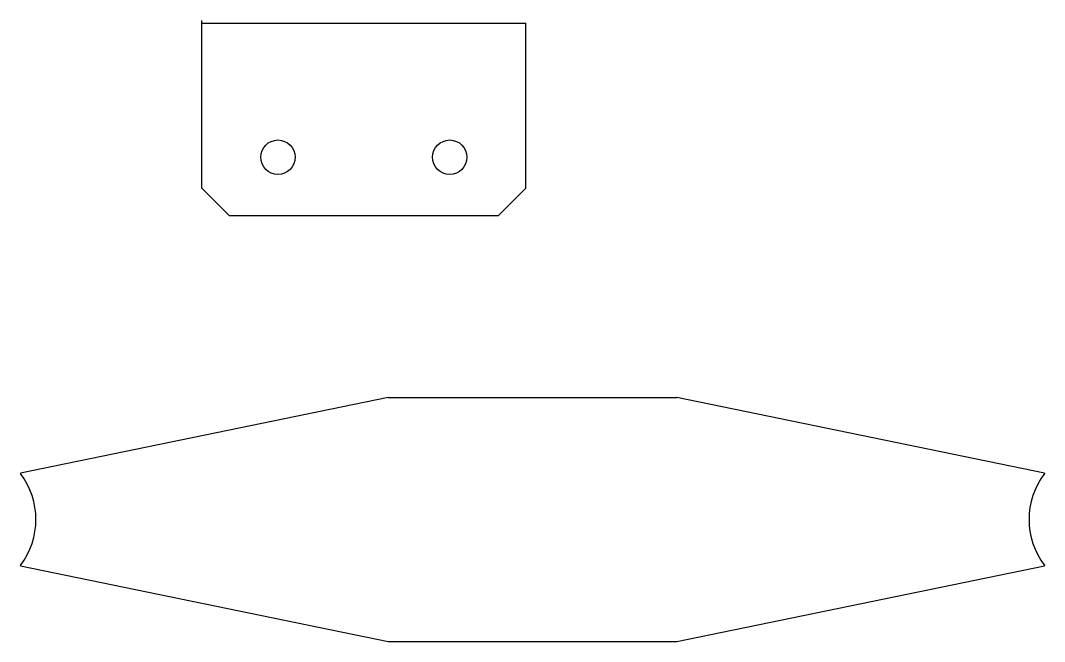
# Model space of a CAD drawing. Header units: millimetres. Extents: x 2307 to 2605, y 1519 to 1700.
import ezdxf

# ---------------------------------------------------------------- set-up
doc = ezdxf.new("R2010")
doc.units = ezdxf.units.MM

msp = doc.modelspace()

# ---------------------------------------------------------------- linework, layer by layer
for p, q in [((2359.96, 1651.13), (2359.96, 1699.89)), ((2359.96, 1699.13), (2454.26, 1699.13)), ((2454.26, 1651.13), (2454.26, 1699.13)), ((2359.96, 1651.13), (2367.96, 1643.13)), ((2454.26, 1651.13), (2446.26, 1643.13)), ((2367.96, 1643.13), (2446.26, 1643.13)), ((2414.19, 1590.25), (2307.19, 1568.25)), ((2414.19, 1590.25), (2498.19, 1590.25)), ((2605.19, 1568.25), (2498.19, 1590.25)), ((2307.19, 1568.25), (2307.19, 1568.1)), ((2605.19, 1568.25), (2605.19, 1568.1)), ((2307.19, 1541.4), (2307.19, 1541.25)), ((2307.19, 1541.25), (2414.19, 1519.25)), ((2498.19, 1519.25), (2605.19, 1541.25)), ((2605.19, 1541.4), (2605.19, 1541.25)), ((2414.19, 1519.25), (2498.19, 1519.25))]:
    msp.add_line(p, q)
for centre in [(2382.11, 1660.13), (2432.11, 1660.13)]:
    msp.add_circle(centre, 5)
for centre, start, end in [((2289.7, 1554.75), 322.6532, 37.3468), ((2622.68, 1554.75), 142.6532, 217.3468)]:
    msp.add_arc(centre, 22, start, end)

doc.saveas('drawing.dxf')
